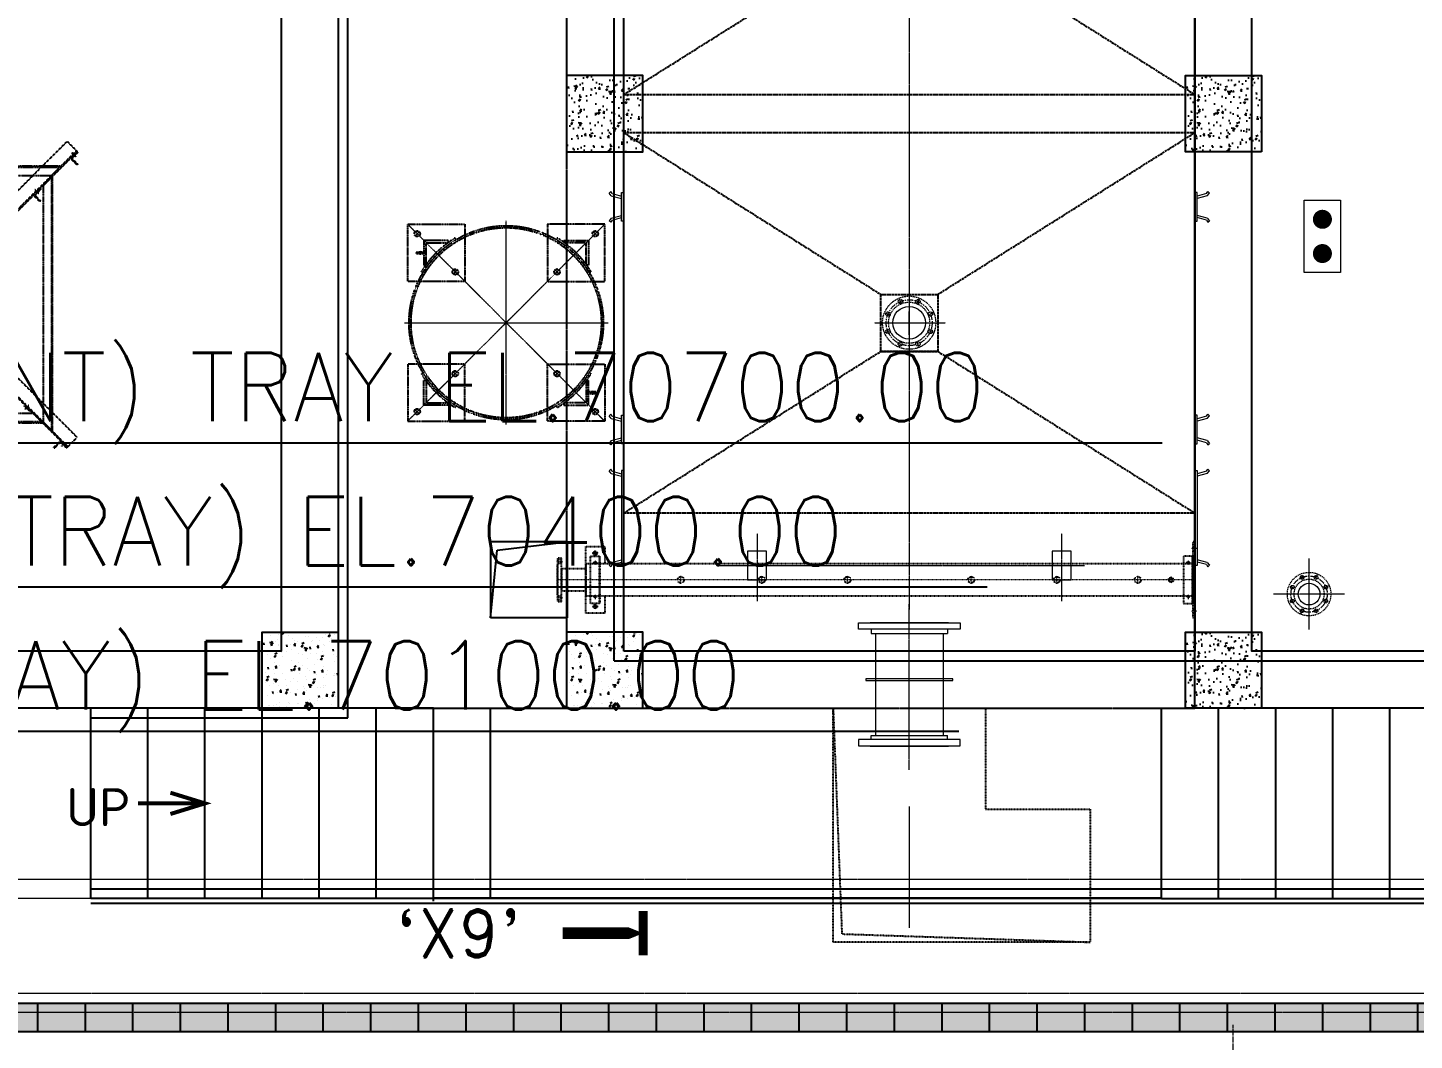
# Model space of a CAD drawing. Header units: inches. Extents: x 8618018 to 8935006, y 2431589 to 2567223.
# Drawn here: x 8673305 to 8680589, y 2502595 to 2507917 of the extents above; entities that cross this region are included whole.
import ezdxf
from ezdxf import colors
from ezdxf.entities.mleader import LeaderData, LeaderLine
from ezdxf.enums import TextEntityAlignment as Align
from ezdxf.math import Vec2, Vec3

# ---------------------------------------------------------------- set-up
doc = ezdxf.new("R2010")
doc.units = ezdxf.units.IN
doc.header["$MEASUREMENT"] = 0
for name, pattern in [('ACAD_ISO02W100', [15, 12, -3]), ('CENTER', [2, 1.25, -0.25, 0.25, -0.25]), ('HIDDEN', [0.375, 0.25, -0.125]), ('PHANTOM', [2.5, 1.25, -0.25, 0.25, -0.25, 0.25, -0.25])]:
    doc.linetypes.add(name, pattern=pattern)
for name, color, linetype in [('a Text far', 252, 'Continuous'), ('CCT', 4, 'Continuous'), ('Civil', 252, 'Continuous'), ('CIVIL_H', 252, 'HIDDEN'), ('Eqpt', 252, 'PHANTOM'), ('Handrail', 252, 'FENCELINE1'), ('LAY-ROAD CARREGE WAY', 252, 'Continuous'), ('LCS', 4, 'Continuous'), ('MOTOR LOCATION', 3, 'Continuous'), ('T', 3, 'Continuous'), ('TEXT', 252, 'Continuous'), ('WALL opening', 252, 'ACAD_ISO02W100')]:
    doc.layers.add(name, color=color, linetype=linetype)
for name, color, linetype, lineweight in [('CENTER', 252, 'CENTER', 9), ('CL', 252, 'CENTER', 5), ('DIM', 252, 'Continuous', 13), ('ICT', 6, 'Continuous', 13), ('INSERTpPLATE', 252, 'Continuous', 13), ('IP', 252, 'Continuous', 0), ('PCT', 2, 'Continuous', 15), ('PUDDLE', 252, 'Continuous', 5), ('PUDDLE HID', 252, 'HIDDEN', 13), ('Rev', 252, 'Continuous', 0), ('TRENCH', 252, 'Continuous', 13)]:
    doc.layers.add(name, color=color, linetype=linetype, lineweight=lineweight)
doc.styles.add('ISOCPEUR', font='isocpeur.ttf')
doc.styles.add('r-30', font='romans.shx')
doc.styles.add('Roman', font='romans')
doc.styles.get("Standard").update_dxf_attribs({"font": 'arial.ttf'})
doc.styles.add('TIT', font='romand.shx')
doc.linetypes.add('FENCELINE1', pattern='A,6.35,-2.54,[133,ltypeshp.shx,S=2.54,R=0,X=-2.54,Y=0],-2.54,25.4', length=36.83)
pattern_1 = [(270, (-11148892.34, -42299605.25), (250, -1e-13), [])]

# ---------------------------------------------------------------- blocks, each defined once
blk = doc.blocks.new('A$C6324111a')
at = {"ltscale": 0.1}
for p, q in [((751.3, 814.3), (23, 86)), ((804.3, 761.3), (751.3, 814.3)), ((800.1, 765.5), (71.8, 37.2)), ((76, 33), (804.3, 761.3)), ((769, 725.9), (804.3, 761.3)), ((796.6, 733.7), (776.8, 753.5)), ((805.7, 755.6), (779.6, 729.5)), ((804.3, 761.3), (805.7, 759.9)), ((719.5, 685), (-622, 685)), ((-616, 679), (713.5, 679)), ((669.5, 635), (719.5, 685)), ((804.3, 690.6), (769, 725.9)), ((779.6, 722.4), (805.7, 696.2)), ((805.7, 692), (804.3, 690.6)), ((-572, 635), (669.5, 635)), ((675, 632), (625, 582)), ((669, 626), (669, -703.5)), ((675, -709.5), (675, 632)), ((574.5, 531.5), (609.9, 566.8)), ((609.9, 496.1), (574.5, 531.5)), ((602.1, 539.3), (582.3, 559.1)), ((611.3, 561.2), (585.1, 535)), ((585.1, 528), (611.3, 501.8)), ((609.9, 566.8), (611.3, 565.4)), ((625, 582), (625, -659.5)), ((611.3, 497.6), (609.9, 496.1)), ((23, -66), (751.3, -794.3)), ((755.5, -790.1), (27.2, -61.8)), ((804.3, -741.3), (76, -13)), ((521.5, -564.5), (556.8, -599.9)), ((551.2, -601.3), (525, -575.1)), ((529.3, -592.1), (549.1, -572.3)), ((572, -615), (-669.5, -615)), ((556.8, -599.9), (555.4, -601.3)), ((622, -665), (572, -615)), ((-719.5, -665), (622, -665)), ((616, -659), (-713.5, -659)), ((625, -659.5), (675, -709.5)), ((680.6, -794.3), (715.9, -759)), ((682, -795.7), (680.6, -794.3)), ((712.4, -769.6), (686.2, -795.7)), ((715.9, -759), (751.3, -794.3)), ((745.6, -795.7), (719.5, -769.6)), ((723.7, -786.6), (743.5, -766.8)), ((751.3, -794.3), (749.9, -795.7)), ((751.3, -794.3), (804.3, -741.3))]:
    blk.add_line(p, q, dxfattribs=at)
for centre, radius, start, end in [((783.1, 725.9), 5, 135, 225), ((803.6, 757.8), 3, 315, 45), ((803.6, 694.1), 3, 315, 45), ((588.7, 531.5), 5, 135, 225), ((609.2, 563.3), 3, 315, 45), ((609.2, 499.7), 3, 315, 45), ((553.3, -599.2), 3, 225, 315), ((684.1, -793.6), 3, 225, 315), ((715.9, -773.1), 5, 45, 135), ((747.8, -793.6), 3, 225, 315)]:
    blk.add_arc(centre, radius, start, end, dxfattribs=at)
blk = doc.blocks.new('A$C6D785317')
for p, q in [((-245.3, -60.4), (-255.9, -68.6)), ((-255.9, -68.6), (-247.6, -77.3)), ((-233.3, -65.5), (-247.6, -77.3)), ((-245.3, -60.4), (-231.4, -12)), ((-233.3, -65.5), (-219.3, -12)), ((233.3, -65.5), (219.3, -12)), ((245.3, -60.4), (231.4, -12)), ((233.3, -65.5), (247.6, -77.3)), ((245.3, -60.4), (255.9, -68.6)), ((255.9, -68.6), (247.6, -77.3))]:
    blk.add_line(p, q)
blk.add_lwpolyline([(250, -12), (250, 0), (-250, 0), (-250, -12)], close=True)
blk = doc.blocks.new('A$C6FF51A65')
at = {"ltscale": 0.1}
for p, q in [((-70.3, -60.4), (-80.9, -68.6)), ((-80.9, -68.6), (-72.6, -77.3)), ((-58.3, -65.5), (-72.6, -77.3)), ((-70.3, -60.4), (-56.4, -12)), ((-58.3, -65.5), (-44.3, -12)), ((58.3, -65.5), (44.3, -12)), ((70.3, -60.4), (56.4, -12)), ((58.3, -65.5), (72.6, -77.3)), ((70.3, -60.4), (80.9, -68.6)), ((80.9, -68.6), (72.6, -77.3))]:
    blk.add_line(p, q, dxfattribs=at)
blk.add_lwpolyline([(-75, -12), (-75, 0), (75, 0), (75, -12)], close=True, dxfattribs=at)
blk = doc.blocks.new('4SOrf_PLAN')
at = {"color": 252, "linetype": 'CENTER', "ltscale": 0.5}
for p, q in [((-1.63, 3.93), (-1.24, 3)), ((1.63, 3.93), (1.24, 3)), ((-3.93, 1.63), (-3, 1.24)), ((3.93, 1.63), (3, 1.24)), ((-3.93, -1.63), (-3, -1.24)), ((3.93, -1.63), (3, -1.24)), ((-1.63, -3.93), (-1.24, -3)), ((1.63, -3.93), (1.24, -3))]:
    blk.add_line(p, q, dxfattribs=at)
at = {"color": 252}
for centre, radius in [((0, 0), 4.5), ((0, 0), 3.09), ((-1.44, 3.46), 0.375), ((1.44, 3.46), 0.375), ((-3.46, 1.44), 0.375), ((3.46, 1.44), 0.375), ((-3.46, -1.44), 0.375), ((3.46, -1.44), 0.375), ((-1.44, -3.46), 0.375), ((1.44, -3.46), 0.375)]:
    blk.add_circle(centre, radius, dxfattribs=at)
at = {"color": 252, "linetype": 'CENTER'}
blk.add_circle((0, 0), 3.75, dxfattribs=at)
blk = doc.blocks.new('14SOrf')
for p, q in [((-10.5, 1.38), (-10.5, 0.0625)), ((10.5, 1.38), (-10.5, 1.38)), ((-10.5, 0.0625), (10.5, 0.0625)), ((-8.125, 0.0625), (-8.125, 0)), ((-8.125, 0), (8.125, 0)), ((-7.875, 1.38), (-7.875, 2.25)), ((-7.875, 2.25), (7.875, 2.25)), ((7.875, 1.38), (7.875, 2.25)), ((8.125, 0.0625), (8.125, 0)), ((10.5, 0.0625), (10.5, 1.38))]:
    blk.add_line(p, q)
blk = doc.blocks.new('6SOrf_plan')
at = {"color": 252, "linetype": 'CENTER', "ltscale": 0.5}
for p, q in [((-2.04, 4.93), (-1.59, 3.85)), ((2.04, 4.93), (1.59, 3.85)), ((-4.93, 2.04), (-3.85, 1.59)), ((4.93, 2.04), (3.85, 1.59)), ((-4.93, -2.04), (-3.85, -1.59)), ((4.93, -2.04), (3.85, -1.59)), ((-2.04, -4.93), (-1.59, -3.85)), ((2.04, -4.93), (1.59, -3.85))]:
    blk.add_line(p, q, dxfattribs=at)
at = {"color": 252}
for centre, radius in [((0, 0), 5.5), ((0, 0), 4.25), ((-1.82, 4.39), 0.438), ((1.82, 4.39), 0.438), ((-4.39, 1.82), 0.438), ((4.39, 1.82), 0.438), ((-4.39, -1.82), 0.438), ((4.39, -1.82), 0.438), ((-1.82, -4.39), 0.438), ((1.82, -4.39), 0.438)]:
    blk.add_circle(centre, radius, dxfattribs=at)
at = {"color": 252, "linetype": 'CENTER'}
blk.add_circle((0, 0), 4.75, dxfattribs=at)
blk = doc.blocks.new('A$C79B22835')
at = {"ltscale": 0.05}
for p, q in [((10, 175), (0, 175)), ((10, 155), (0, 155)), ((15, -125), (15, 125)), ((3130, -125), (3130, 125)), ((3326.2, 104.75), (3348.5, 104.75)), ((3326.2, 85.75), (3348.5, 85.75)), ((3326.2, -85.75), (3348.5, -85.75)), ((3326.2, -104.75), (3348.5, -104.75)), ((10, -155), (0, -155)), ((10, -175), (0, -175))]:
    blk.add_line(p, q, dxfattribs=at)
for points in [[(10, 200), (0, 200), (0, -200), (10, -200)], [(3200, -84.15), (3200, 84.15), (0, 84.15), (0, -84.15)], [(60, 125), (10, 125), (10, -125), (60, -125)], [(3125, 125), (3175, 125), (3175, -125), (3125, -125)], [(3348.5, 114.3), (3326.2, 114.3), (3326.2, -114.3), (3348.5, -114.3)], [(3326.2, 57.15), (3200, 57.15), (3200, -57.15), (3326.2, -57.15)]]:
    blk.add_lwpolyline(points, close=True, dxfattribs=at)
for points in [[(3100, 84.15), (3100, 175), (3200, 175), (3200, -175), (3100, -175), (3100, -84.15)], [(3348.5, -78.6), (3350, -78.6), (3350, 78.6), (3348.5, 78.6)]]:
    blk.add_lwpolyline(points, dxfattribs=at)
for centre, radius in [((3150, 140), 10), ((35, 90.15), 6), ((3150, 90.15), 6), ((125, 0), 12.5), ((125, 0), 10.5), ((300, 0), 16.7), ((725, 0), 16.7), ((1175, 0), 16.7), ((1825, 0), 16.7), ((2275, 0), 16.7), ((2700, 0), 16.7), ((35, -90.15), 6), ((3150, -140), 10), ((3150, -90.15), 6)]:
    blk.add_circle(centre, radius, dxfattribs=at)
at = {"layer": 'CL', "ltscale": 0.05}
for p, q in [((-10, 165), (20, 165)), ((3150, 125), (3150, 155)), ((24, 90.15), (46, 90.15)), ((35, 79.15), (35, 101.15)), ((3165, 140), (3135, 140)), ((3161, 90.15), (3139, 90.15)), ((3150, 79.15), (3150, 101.15)), ((3321.2, 95.25), (3353.5, 95.25)), ((0, 0), (3350, 0)), ((125, -17.5), (125, 17.5)), ((300, 21.7), (300, -21.7)), ((725, 21.7), (725, -21.7)), ((1175, 21.7), (1175, -21.7)), ((1825, 21.7), (1825, -21.7)), ((2275, 21.7), (2275, -21.7)), ((2700, 21.7), (2700, -21.7)), ((24, -90.15), (46, -90.15)), ((35, -79.15), (35, -101.15)), ((3165, -140), (3135, -140)), ((3161, -90.15), (3139, -90.15)), ((3150, -79.15), (3150, -101.15)), ((3150, -125), (3150, -155)), ((3321.2, -95.25), (3353.5, -95.25)), ((-10, -165), (20, -165))]:
    blk.add_line(p, q, dxfattribs=at)
blk = doc.blocks.new('AR1')
at = {"color": 252, "const_width": 26.3}
for points in [[(226.7, 69.9), (0, 0), (226.7, -69.9)], [(0, 0), (439.9, 0)]]:
    blk.add_lwpolyline(points, dxfattribs=at)
blk = doc.blocks.new('A$C0c983feb')
at = {"ltscale": 0.1}
for p, q in [((-460, 363.5), (-460, 371.5)), ((-445, 363.5), (-445, 371.5)), ((-280.2, 280.2), (-254.7, 254.7)), ((445, -363.5), (445, -371.5)), ((460, -363.5), (460, -371.5))]:
    blk.add_line(p, q, dxfattribs=at)
for points in [[(-217.5, 517.5), (-217.5, 217.5), (-517.5, 217.5), (-517.5, 517.5)], [(217.5, 517.5), (217.5, 217.5), (517.5, 217.5), (517.5, 517.5)], [(-472.5, 371.5), (-472.5, 363.5), (-432.5, 363.5), (-432.5, 371.5)], [(-217.5, -517.5), (-217.5, -217.5), (-517.5, -217.5), (-517.5, -517.5)], [(217.5, -517.5), (217.5, -217.5), (517.5, -217.5), (517.5, -517.5)], [(472.5, -371.5), (472.5, -363.5), (432.5, -363.5), (432.5, -371.5)]]:
    blk.add_lwpolyline(points, close=True, dxfattribs=at)
for points in [[(-436.7, 263.4), (-445.3, 268.5, -0.121981), (-268.5, 445.3), (-263.4, 436.7)], [(436.7, 263.4), (445.3, 268.5, 0.121981), (268.5, 445.3), (263.4, 436.7)], [(-436.7, -263.4), (-445.3, -268.5, 0.121981), (-268.5, -445.3), (-263.4, -436.7)], [(436.7, -263.4), (445.3, -268.5, -0.121981), (268.5, -445.3), (263.4, -436.7)]]:
    blk.add_lwpolyline(points, format="xyb", dxfattribs=at)
for points in [[(-302.5, 432.5), (-432.5, 432.5), (-432.5, 302.5), (-425.5, 302.5, 0.414214), (-420.5, 307.5), (-420.5, 415.5, -0.414214), (-415.5, 420.5), (-307.5, 420.5, 0.414214), (-302.5, 425.5)], [(302.5, 432.5), (432.5, 432.5), (432.5, 302.5), (425.5, 302.5, -0.414214), (420.5, 307.5), (420.5, 415.5, 0.414214), (415.5, 420.5), (307.5, 420.5, -0.414214), (302.5, 425.5)], [(-302.5, -432.5), (-432.5, -432.5), (-432.5, -302.5), (-425.5, -302.5, -0.414214), (-420.5, -307.5), (-420.5, -415.5, 0.414214), (-415.5, -420.5), (-307.5, -420.5, -0.414214), (-302.5, -425.5)], [(302.5, -432.5), (432.5, -432.5), (432.5, -302.5), (425.5, -302.5, 0.414214), (420.5, -307.5), (420.5, -415.5, -0.414214), (415.5, -420.5), (307.5, -420.5, 0.414214), (302.5, -425.5)]]:
    blk.add_lwpolyline(points, format="xyb", close=True, dxfattribs=at)
for centre, radius in [((0, 0), 510), ((0, 0), 500), ((-467.5, 467.5), 15), ((467.5, 467.5), 15), ((-267.5, 267.5), 15), ((267.5, 267.5), 15), ((-267.5, -267.5), 15), ((267.5, -267.5), 15), ((-467.5, -467.5), 15), ((467.5, -467.5), 15)]:
    blk.add_circle(centre, radius, dxfattribs=at)
at = {"layer": 'CL', "ltscale": 0.2}
for p, q in [((0, -535), (0, 535)), ((-454.7, 480.2), (-480.2, 454.7)), ((-480.2, 480.2), (-454.7, 454.7)), ((454.7, 480.2), (480.2, 454.7)), ((480.2, 480.2), (454.7, 454.7)), ((-452.5, 378.5), (-452.5, 356.5)), ((-254.7, 280.2), (-280.2, 254.7)), ((280.2, 280.2), (254.7, 254.7)), ((254.7, 280.2), (280.2, 254.7)), ((-535, 0), (535, 0)), ((-280.2, -280.2), (-254.7, -254.7)), ((-254.7, -280.2), (-280.2, -254.7)), ((280.2, -280.2), (254.7, -254.7)), ((254.7, -280.2), (280.2, -254.7)), ((452.5, -378.5), (452.5, -356.5)), ((-454.7, -480.2), (-480.2, -454.7)), ((-480.2, -480.2), (-454.7, -454.7)), ((454.7, -480.2), (480.2, -454.7)), ((480.2, -480.2), (454.7, -454.7))]:
    blk.add_line(p, q, dxfattribs=at)
blk = doc.blocks.new('A$C8b23ff18')
at = {"layer": 'CENTER'}
for p, q in [((-479.8, 455.1), (-455.1, 479.8)), ((455.1, 479.8), (479.8, 455.1)), ((-255.1, 279.8), (-279.8, 255.1)), ((279.8, 255.1), (255.1, 279.8)), ((-279.8, -255.1), (-255.1, -279.8)), ((255.1, -279.8), (279.8, -255.1)), ((-455.1, -479.8), (-479.8, -455.1)), ((479.8, -455.1), (455.1, -479.8))]:
    blk.add_line(p, q, dxfattribs=at)
at = {"layer": 'CL', "ltscale": 0.2}
for p, q in [((512.7, -512.7), (-512.7, 512.7)), ((-512.7, -512.7), (512.7, 512.7))]:
    blk.add_line(p, q, dxfattribs=at)
at = {"layer": 'Eqpt'}
blk.add_blockref('A$C0c983feb', (0, 0), dxfattribs=at)
blk = doc.blocks.new('A$Cbf737e41')
at = {"layer": 'Civil'}
h = blk.add_hatch(dxfattribs=at)
h.set_pattern_fill('AR-CONC', color=256, scale=0.666667, style=0)
h.set_pattern_definition([(50, (-12097135.28, -3336385.17), (121.456446, -10.626057), [12.7, -139.7]), (355, (-12097135.28, -3336385.17), (-23.4956143, 127.3712302), [10.16, -111.7603894]), (100.4514447, (-12097125.16, -3336386.05), (97.9608314, 116.7451679), [10.7933392, -118.7268297]), (46.1842, (-12097135.28, -3336351.3), (180.7193606, -28.0282186), [19.05, -209.55]), (96.6355576, (-12097120.22, -3336353.64), (158.2694227, 164.9507497), [16.1900154, -178.0904054]), (351.1841512, (-12097135.28, -3336351.3), (158.2694227, 164.9507497), [15.239978, -167.6398213]), (21, (-12097118.35, -3336359.77), (101.07626085, -68.1767988), [12.7, -139.7]), (326, (-12097118.35, -3336359.77), (41.2013522, 122.7919774), [10.16, -111.76]), (71.451445, (-12097109.93, -3336365.45), (142.2776129, 54.6151793), [10.7933392, -118.7266251]), (37.5, (-12097135.282, -3336385.167), (2.05906883, 56.37002592), [0, -110.40533333, 0, -113.45333333, 0, -112.18333333]), (7.5, (-12097135.28, -3336385.17), (44.54644167, 66.78704988), [0, -64.68533333, 0, -107.86533333, 0, -42.75666667]), (327.5, (-12097173.044, -3336385.167), (90.39373011, -3.81916266), [0, -42.33333333, 0, -132.08, 0, -175.26]), (317.5, (-12097189.98, -3336385.17), (98.7527876, 16.950994), [0, -55.03333333, 0, -87.71466667, 0, -124.46])])
h.paths.add_polyline_path([(-7250, 3325), (-7650, 3325), (-7650, 2925), (-7250, 2925)])
h = blk.add_hatch(dxfattribs=at)
h.set_pattern_fill('AR-CONC', color=256, scale=0.666667, style=0)
h.set_pattern_definition([(50, (-12093885.28, -3336385.17), (121.456446, -10.626057), [12.7, -139.7]), (355, (-12093885.28, -3336385.17), (-23.4956143, 127.3712302), [10.16, -111.7603894]), (100.4514447, (-12093875.16, -3336386.05), (97.9608314, 116.7451679), [10.7933392, -118.7268297]), (46.1842, (-12093885.28, -3336351.3), (180.7193606, -28.0282186), [19.05, -209.55]), (96.6355576, (-12093870.22, -3336353.64), (158.2694227, 164.9507497), [16.1900154, -178.0904054]), (351.1841512, (-12093885.28, -3336351.3), (158.2694227, 164.9507497), [15.239978, -167.6398213]), (21, (-12093868.35, -3336359.77), (101.07626085, -68.1767988), [12.7, -139.7]), (326, (-12093868.35, -3336359.77), (41.2013522, 122.7919774), [10.16, -111.76]), (71.451445, (-12093859.93, -3336365.45), (142.2776129, 54.6151793), [10.7933392, -118.7266251]), (37.5, (-12093885.282, -3336385.167), (2.05906883, 56.37002592), [0, -110.40533333, 0, -113.45333333, 0, -112.18333333]), (7.5, (-12093885.28, -3336385.17), (44.54644167, 66.78704988), [0, -64.68533333, 0, -107.86533333, 0, -42.75666667]), (327.5, (-12093923.044, -3336385.167), (90.39373011, -3.81916266), [0, -42.33333333, 0, -132.08, 0, -175.26]), (317.5, (-12093939.98, -3336385.17), (98.7527876, 16.950994), [0, -55.03333333, 0, -87.71466667, 0, -124.46])])
h.paths.add_polyline_path([(-4000, 3325), (-4400, 3325), (-4400, 2925), (-4000, 2925)])
h = blk.add_hatch(dxfattribs=at)
h.set_pattern_fill('AR-CONC', color=256, scale=0.666667, style=0)
h.set_pattern_definition([(50, (-12098735.23, -3339310.17), (121.456446, -10.626057), [12.7, -139.7]), (355, (-12098735.23, -3339310.17), (-23.4956143, 127.3712302), [10.16, -111.7603894]), (100.4514447, (-12098725.11, -3339311.05), (97.9608314, 116.7451679), [10.7933392, -118.7268297]), (46.1842, (-12098735.23, -3339276.3), (180.7193606, -28.0282186), [19.05, -209.55]), (96.6355576, (-12098720.17, -3339278.64), (158.2694227, 164.9507497), [16.1900154, -178.0904054]), (351.1841512, (-12098735.23, -3339276.3), (158.2694227, 164.9507497), [15.239978, -167.6398213]), (21, (-12098718.3, -3339284.77), (101.07626085, -68.1767988), [12.7, -139.7]), (326, (-12098718.3, -3339284.77), (41.2013522, 122.7919774), [10.16, -111.76]), (71.451445, (-12098709.88, -3339290.45), (142.2776129, 54.6151793), [10.7933392, -118.7266251]), (37.5, (-12098735.233, -3339310.167), (2.05906883, 56.37002592), [0, -110.40533333, 0, -113.45333333, 0, -112.18333333]), (7.5, (-12098735.23, -3339310.17), (44.54644167, 66.78704988), [0, -64.68533333, 0, -107.86533333, 0, -42.75666667]), (327.5, (-12098772.994, -3339310.167), (90.39373011, -3.81916266), [0, -42.33333333, 0, -132.08, 0, -175.26]), (317.5, (-12098789.93, -3339310.17), (98.7527876, 16.950994), [0, -55.03333333, 0, -87.71466667, 0, -124.46])])
h.paths.add_polyline_path([(-8850, 400), (-9250, 400), (-9250, 0), (-8850, 0)])
h = blk.add_hatch(dxfattribs=at)
h.set_pattern_fill('AR-CONC', color=256, scale=0.666667, style=0)
h.set_pattern_definition([(50, (-12097135.27, -3339310.17), (121.456446, -10.626057), [12.7, -139.7]), (355, (-12097135.27, -3339310.17), (-23.4956143, 127.3712302), [10.16, -111.7603894]), (100.4514447, (-12097125.14, -3339311.05), (97.9608314, 116.7451679), [10.7933392, -118.7268297]), (46.1842, (-12097135.27, -3339276.3), (180.7193606, -28.0282186), [19.05, -209.55]), (96.6355576, (-12097120.2, -3339278.64), (158.2694227, 164.9507497), [16.1900154, -178.0904054]), (351.1841512, (-12097135.27, -3339276.3), (158.2694227, 164.9507497), [15.239978, -167.6398213]), (21, (-12097118.33, -3339284.77), (101.07626085, -68.1767988), [12.7, -139.7]), (326, (-12097118.33, -3339284.77), (41.2013522, 122.7919774), [10.16, -111.76]), (71.451445, (-12097109.91, -3339290.45), (142.2776129, 54.6151793), [10.7933392, -118.7266251]), (37.5, (-12097135.266, -3339310.167), (2.05906883, 56.37002592), [0, -110.40533333, 0, -113.45333333, 0, -112.18333333]), (7.5, (-12097135.266, -3339310.17), (44.54644167, 66.78704988), [0, -64.68533333, 0, -107.86533333, 0, -42.75666667]), (327.5, (-12097173.027, -3339310.167), (90.39373011, -3.81916266), [0, -42.33333333, 0, -132.08, 0, -175.26]), (317.5, (-12097189.96, -3339310.17), (98.7527876, 16.950994), [0, -55.03333333, 0, -87.71466667, 0, -124.46])])
h.paths.add_polyline_path([(-7250, 400), (-7650, 400), (-7650, 0), (-7250, 0)])
h = blk.add_hatch(dxfattribs=at)
h.set_pattern_fill('AR-CONC', color=256, scale=0.666667, style=0)
h.set_pattern_definition([(50, (-12093885.28, -3339310.17), (121.456446, -10.626057), [12.7, -139.7]), (355, (-12093885.28, -3339310.17), (-23.4956143, 127.3712302), [10.16, -111.7603894]), (100.4514447, (-12093875.16, -3339311.05), (97.9608314, 116.7451679), [10.7933392, -118.7268297]), (46.1842, (-12093885.28, -3339276.3), (180.7193606, -28.0282186), [19.05, -209.55]), (96.6355576, (-12093870.22, -3339278.64), (158.2694227, 164.9507497), [16.1900154, -178.0904054]), (351.1841512, (-12093885.28, -3339276.3), (158.2694227, 164.9507497), [15.239978, -167.6398213]), (21, (-12093868.35, -3339284.77), (101.07626085, -68.1767988), [12.7, -139.7]), (326, (-12093868.35, -3339284.77), (41.2013522, 122.7919774), [10.16, -111.76]), (71.451445, (-12093859.93, -3339290.45), (142.2776129, 54.6151793), [10.7933392, -118.7266251]), (37.5, (-12093885.282, -3339310.167), (2.05906883, 56.37002592), [0, -110.40533333, 0, -113.45333333, 0, -112.18333333]), (7.5, (-12093885.28, -3339310.17), (44.54644167, 66.78704988), [0, -64.68533333, 0, -107.86533333, 0, -42.75666667]), (327.5, (-12093923.044, -3339310.167), (90.39373011, -3.81916266), [0, -42.33333333, 0, -132.08, 0, -175.26]), (317.5, (-12093939.98, -3339310.17), (98.7527876, 16.950994), [0, -55.03333333, 0, -87.71466667, 0, -124.46])])
h.paths.add_polyline_path([(-4000, 400), (-4400, 400), (-4400, 0), (-4000, 0)])
for points in [[(-7650, 2925), (-7250, 2925), (-7250, 3325), (-7650, 3325)], [(-4000, 2925), (-4400, 2925), (-4400, 3325), (-4000, 3325)], [(-8850, 0), (-9250, 0), (-9250, 400), (-8850, 400)], [(-7650, 0), (-7250, 0), (-7250, 400), (-7650, 400)], [(-4000, 0), (-4400, 0), (-4400, 400), (-4000, 400)]]:
    blk.add_lwpolyline(points, close=True, dxfattribs=at)
blk = doc.blocks.new('A$C69198738')
at = {"layer": 'CENTER', "color": 252}
blk.add_line((10850, 4262.9), (10850, 4387.2), dxfattribs=at)
at = {"layer": 'Civil'}
for p, q in [((7850, 9950), (7850, 2300)), ((9052, 3175), (8650, 3175)), ((8650, 3175), (8650, 2775)), ((8685.7, 3131.5), (9052, 3175)), ((9052, 3175), (9052, 2775)), ((8650, 2775), (8685.7, 3131.5)), ((9052, 2775), (8650, 2775)), ((8350, 2300), (6250, 2300)), ((6550, 1300), (6550, 2300)), ((6850, 1300), (6850, 2300)), ((7150, 1300), (7150, 2300)), ((7450, 1300), (7450, 2300)), ((7750, 1300), (7750, 2300)), ((8050, 1300), (8050, 2300)), ((8150, 2300), (8650, 2300)), ((8350, 1285.1), (8350, 2300)), ((8650, 1300), (8650, 2300)), ((12175, 1300), (12175, 2300)), ((12475, 1300), (12475, 2300)), ((12775, 1300), (12775, 2300)), ((13075, 1300), (13075, 2300)), ((13375, 1300), (13375, 2300)), ((6550, 1302), (8350, 1302)), ((12175, 1300), (14900, 1300))]:
    blk.add_line(p, q, dxfattribs=at)
for points in [[(3500, 2600), (3500, 6650), (4375, 6650), (4375, 8950), (6975, 8950), (6975, 6650), (7850, 6650), (7850, 2300), (3500, 2300), (3500, 2600)], [(12175, 1302), (8350, 1302)]]:
    blk.add_lwpolyline(points, dxfattribs=at)
for points in [[(13225, 6650), (13225, 8950), (15825, 8950), (15825, 6650), (16700, 6650), (16700, 2300), (12350, 2300), (12350, 6650)], [(9350, 2600), (9350, 7050), (12350, 7050), (12350, 2600)], [(7550, 6350), (7550, 2600), (3800, 2600), (3800, 6350)], [(16400, 6350), (16400, 2600), (12650, 2600), (12650, 6350)]]:
    blk.add_lwpolyline(points, close=True, dxfattribs=at)
at = {"layer": 'CIVIL_H'}
blk.add_line((8350, 2300), (9050, 2300), dxfattribs=at)
at = {"layer": 'CIVIL_H', "ltscale": 0.5}
for p, q in [((10450, 1770.3), (10450, 2300)), ((10450, 2300), (11250, 2300)), ((11250, 2300), (11250, 1770.3))]:
    blk.add_line(p, q, dxfattribs=at)
at = {"layer": 'CIVIL_H'}
blk.add_lwpolyline([(12650, 8950), (9050, 8950), (9050, 2300), (12350, 2300)], dxfattribs=at)
at = {"layer": 'CIVIL_H', "ltscale": 0.5}
for points in [[(10450, 2300), (10495.8, 1113.7), (11800, 1070.3)], [(11250, 1770.3), (11800, 1770.3), (11800, 1070.3), (10450, 1070.3), (10450, 1770.3)]]:
    blk.add_lwpolyline(points, dxfattribs=at)
at = {"layer": 'CL', "ltscale": 0.2}
for p, q in [((10850, 9923), (10850, 2818.5)), ((10050, 3219), (10050, 2862.5)), ((11650, 3219), (11650, 2862.5)), ((12950, 2713.5), (12950, 3086.4)), ((9842.2, 3050), (11770.2, 3050)), ((10850, 1975.9), (10850, 2846.4)), ((10850, 1975.9), (10850, 2846.4)), ((13136.4, 2900), (12763.5, 2900)), ((10850, 1784.2), (10850, 1146.2)), ((10850, 1784.2), (10850, 1682.3))]:
    blk.add_line(p, q, dxfattribs=at)
at = {"layer": 'CL', "color": 252, "ltscale": 0.2}
for p, q in [((10667, 4325), (11040.2, 4325)), ((10787.9, 4325), (10912.2, 4325)), ((10787.9, 4325), (10912.2, 4325))]:
    blk.add_line(p, q, dxfattribs=at)
at = {"layer": 'Handrail', "linetype": 'FENCELINE1', "ltscale": 0.01}
for p, q in [((7900, 2250), (7900, 9950)), ((9300, 2550), (9300, 8878)), ((9300, 2550), (13660.2, 2550)), ((6550, 2250), (7900, 2250)), ((6550, 1350), (14850, 1350))]:
    blk.add_line(p, q, dxfattribs=at)
at = {"layer": 'INSERTpPLATE'}
for points in [[(10100, 2975), (10100, 3125), (10000, 3125), (10000, 2975)], [(11700, 2975), (11700, 3125), (11600, 3125), (11600, 2975)]]:
    blk.add_lwpolyline(points, close=True, dxfattribs=at)
at = {"layer": 'IP'}
for p, q in [((10672.2, 2692.9), (10672.2, 2157.2)), ((11027.8, 2692.9), (11027.8, 2157.2))]:
    blk.add_line(p, q, dxfattribs=at)
blk.add_lwpolyline([(11078.8, 2446), (11078.8, 2454), (10621.2, 2454), (10621.2, 2446)], close=True, dxfattribs=at)
at = {"layer": 'PUDDLE', "color": 252}
blk.add_circle((10849.1, 4326.3), 85.6, dxfattribs=at)
at = {"layer": 'PUDDLE'}
blk.add_circle((12950, 2900), 57.1, dxfattribs=at)
at = {"layer": 'WALL opening'}
for points in [[(9350, 5525), (10700, 6375), (11000, 6375), (12350, 5525)], [(9350, 5325), (10700, 4475), (11000, 4475), (12350, 5325)], [(9350, 3325), (10700, 4175), (11000, 4175), (12350, 3325)]]:
    blk.add_lwpolyline(points, close=True, dxfattribs=at)
at = {"layer": 'WALL opening', "color": 252}
blk.add_lwpolyline([(10700, 4175), (10700, 4475), (11000, 4475), (11000, 4175)], close=True, dxfattribs=at)
at = {"layer": 'DIM', "color": 7, "xscale": -0.8, "yscale": 0.8, "zscale": 0.8}
blk.add_blockref('AR1', (7150, 1800), dxfattribs=at)
at = {"layer": 'Eqpt'}
blk.add_blockref('A$C6324111a', (5675, 4465), dxfattribs=at)
blk.add_blockref('A$C6324111a', (5675, 4465), dxfattribs=at)
at = {"layer": 'Eqpt', "rotation": 180}
blk.add_blockref('A$C79B22835', (12350, 2975), dxfattribs=at)
at = {"layer": 'INSERTpPLATE', "extrusion": (0, 0, -1), "xscale": -1, "zscale": -1, "rotation": 90}
for p in [(-9350, 4935), (-9350, 3765)]:
    blk.add_blockref('A$C6FF51A65', p, dxfattribs=at)
at = {"layer": 'INSERTpPLATE', "extrusion": (0, 0, -1), "zscale": -1, "rotation": 270}
for p in [(-12350, 4935), (-12350, 3765)]:
    blk.add_blockref('A$C6FF51A65', p, dxfattribs=at)
at = {"layer": 'INSERTpPLATE', "rotation": 270}
blk.add_blockref('A$C6D785317', (9350, 3300), dxfattribs=at)
at = {"layer": 'INSERTpPLATE', "xscale": -1, "rotation": 90}
blk.add_blockref('A$C6D785317', (12350, 3300), dxfattribs=at)
at = {"layer": 'IP', "xscale": -25.4, "yscale": 25.4, "zscale": 25.4, "rotation": 180}
blk.add_blockref('14SOrf', (10850, 2750), dxfattribs=at)
at = {"layer": 'IP', "xscale": 25.4, "yscale": 25.4, "zscale": 25.4}
blk.add_blockref('14SOrf', (10850, 2100), dxfattribs=at)
at = {"layer": 'PUDDLE HID', "color": 252, "xscale": 25.4, "yscale": 25.4, "zscale": 25.4}
blk.add_blockref('6SOrf_plan', (10849.1, 4326.3), dxfattribs=at)
at = {"layer": 'PUDDLE HID', "xscale": 25.4, "yscale": 25.4, "zscale": 25.4}
blk.add_blockref('4SOrf_PLAN', (12950, 2900), dxfattribs=at)
at = {"layer": 'Rev'}
blk.add_blockref('A$Cbf737e41', (16700, 2300), dxfattribs=at)
at = {"layer": 'Rev', "linetype": 'PHANTOM'}
blk.add_blockref('A$C8b23ff18', (8732.5, 4326.3), dxfattribs=at)
at = {"layer": 'TEXT', "style": 'ISOCPEUR'}
blk.add_text('UP', height=200, dxfattribs=at).set_placement((6421.3, 1779.7), align=Align.MIDDLE_LEFT)
blk = doc.blocks.new('GA CRM')
at = {"layer": 'Civil'}
blk.add_line((51180, 32000), (53905, 32000), dxfattribs=at)
blk.add_lwpolyline([(51180, 32000), (45555, 32000)], dxfattribs=at)
at = {"layer": 'CL', "ltscale": 10}
blk.add_line((51555, 31335.1), (51555, 30548.8), dxfattribs=at)
at = {"layer": 'LAY-ROAD CARREGE WAY', "color": 252}
blk.add_line((45555, 31975), (55730, 31975), dxfattribs=at)
at = {"layer": 'TRENCH', "linetype": 'HIDDEN'}
for p, q in [((56005, 32100), (38605, 32100)), ((56105, 32000), (38505, 32000)), ((56605, 31500), (38505, 31500)), ((56705, 31400), (38605, 31400))]:
    blk.add_line(p, q, dxfattribs=at)
blk.add_blockref('A$C69198738', (39005, 30700))
blk = doc.blocks.new('LCS')
at = {"layer": 'T', "color": 4, "lineweight": 0}
blk.add_lwpolyline([(-590, 295), (-210, 295), (-210, 105), (-590, 105)], close=True, dxfattribs=at)
at = {"layer": 'T', "color": 4, "const_width": 50}
for points in [[(-515, 200, 1), (-465, 200, 1)], [(-335, 200, 1), (-285, 200, 1)]]:
    blk.add_lwpolyline(points, format="xyb", close=True, dxfattribs=at)
at = {"layer": 'MOTOR LOCATION', "color": 4, "style": 'Roman'}
blk.add_attdef('XXX', (246.1, 103.3), '', height=240, dxfattribs=at)

msp = doc.modelspace()

# ---------------------------------------------------------------- block references
at = {"color": 252}
msp.add_blockref('GA CRM', (8628081, 2471340), dxfattribs=at)

# ---------------------------------------------------------------- next in the draw order: hatches: boundary and pattern name
at = {"layer": 'CCT'}
h = msp.add_hatch(dxfattribs=at)
h.set_pattern_fill('ANSI31', color=256, scale=2000, angle=585, style=0)
h.set_pattern_definition(pattern_1)
h.paths.add_polyline_path([(8666586.3, 2502790), (8666586.3, 2502640), (8684161, 2502639.5), (8684161, 2502789.5)])
at = {"layer": 'ICT', "transparency": 33554661}
h = msp.add_hatch(dxfattribs=at)
h.set_pattern_fill('HEX', color=256, scale=450, angle=100, style=0)
h.paths.add_polyline_path([(8684161, 2502790), (8666586.1, 2502790), (8666586.1, 2502640), (8684161, 2502640)])
at = {"layer": 'PCT'}
h = msp.add_hatch(dxfattribs=at)
h.set_pattern_fill('ANSI31', color=256, scale=2000, angle=585, style=0)
h.set_pattern_definition(pattern_1)
h.paths.add_polyline_path([(8666586.3, 2502790), (8666586.3, 2502640), (8684161, 2502639.5), (8684161, 2502789.5)])

# ---------------------------------------------------------------- next in the draw order: linework, layer by layer
at = {"layer": 'a Text far', "color": 3}
msp.add_lwpolyline([(8676538.2, 2503157.3, 0, 205.1, 0), (8676284.8, 2503157.3, 61.5, 61.5, 0), (8676115.8, 2503157.3, 61.5, 61.5, 0)], format="xyseb", dxfattribs=at)
at = {"layer": 'a Text far', "color": 3, "const_width": 46.7}
msp.add_lwpolyline([(8676538.2, 2503040.6), (8676538.2, 2503274)], dxfattribs=at)
at = {"layer": 'CCT', "elevation": 63100.6}
msp.add_lwpolyline([(8666586.3, 2502790), (8684161, 2502789.5), (8684161, 2502639.5), (8666586.3, 2502640)], close=True, dxfattribs=at)
at = {"layer": 'ICT', "transparency": 33554661, "elevation": -56324.5}
msp.add_lwpolyline([(8666586.3, 2502790.2), (8684161, 2502790), (8684161, 2502640), (8666586.1, 2502640)], close=True, dxfattribs=at)
at = {"layer": 'PCT', "elevation": 63100.6}
msp.add_lwpolyline([(8666586.3, 2502790), (8684161, 2502789.5), (8684161, 2502639.5), (8666586.3, 2502640)], close=True, dxfattribs=at)

# ---------------------------------------------------------------- next in the draw order: block references
at = {"layer": 'LCS', "rotation": 270}
msp.add_blockref('LCS', (8679906, 2506419.9, 70490), dxfattribs=at)

# ---------------------------------------------------------------- next in the draw order: texts
at = {"layer": 'CCT', "lineweight": 0, "style": 'r-30', "width": 0.95}
msp.add_text('150W (CONTROL TRAY) EL.70400.00', height=360, dxfattribs=at).set_placement((8669235.5, 2505091))
at = {"layer": 'ICT', "color": 6, "lineweight": 0, "style": 'r-30', "width": 0.95}
msp.add_text('150W (INSTRUMENT) TRAY EL.70700.00', height=360, dxfattribs=at).set_placement((8669262.2, 2505848.9))
at = {"layer": 'PCT', "lineweight": 0, "style": 'r-30', "width": 0.95}
msp.add_text('150W (POWER TRAY) EL.70100.00', height=360, dxfattribs=at).set_placement((8669198.9, 2504333.1))
at = {"layer": 'TEXT', "color": 3, "style": 'TIT'}
msp.add_text("`X9'", height=250, dxfattribs=at).set_placement((8675236.2, 2503032))

# ---------------------------------------------------------------- next in the draw order: leaders
at = {"layer": 'CCT', "lineweight": 0}
ml = msp.add_multileader_mtext('Standard', dxfattribs=at)
ml.set_content('', color=256)
ml.set_leader_properties()
ml.build(insert=Vec2(0, 0))
ml.multileader.update_dxf_attribs({"text_right_attachment_type": 6, "dogleg_length": 1700, "arrow_head_size": 480})
ctx = ml.context
ctx.base_point, ctx.char_height, ctx.arrow_head_size, ctx.landing_gap_size, ctx.plane_origin = Vec3(8678344.7, 2504978), 0.432, 480, 0.216, Vec3(8667713.5, 2502910.5)
ctx.right_attachment, ctx.text_align_type = 6, 2
notes = []
notes.append((ctx, [(0, (1, 1, 0), (8669313.2, 2504978), (1, 0), 9031.5, [(0, [(8667536, 2506752.1)], 0, [])])]))
ctx.mtext.insert, ctx.mtext.text_direction, ctx.mtext.rotation, ctx.mtext.alignment, ctx.mtext.flow_direction = Vec3(8678344.9, 2504977.8), Vec3(-1, 0), 3.141593, 3, 5
at = {"layer": 'ICT', "color": 6, "lineweight": 0}
ml = msp.add_multileader_mtext('Standard', dxfattribs=at)
ml.set_content('', color=6)
ml.set_leader_properties()
ml.build(insert=Vec2(0, 0))
ml.multileader.update_dxf_attribs({"text_right_attachment_type": 6, "dogleg_length": 9950.8, "arrow_head_size": 480})
ctx = ml.context
ctx.base_point, ctx.char_height, ctx.arrow_head_size, ctx.landing_gap_size, ctx.plane_origin = Vec3(8679263.2, 2505735.9), 0.432, 480, 0.216, Vec3(8667713.5, 2503668.4)
ctx.right_attachment, ctx.text_align_type = 6, 2
notes.append((ctx, [(0, (1, 1, 0), (8669312.4, 2505735.9), (1, 0), 9950.8, [(0, [(8667536.1, 2507137.6)], 0, [])])]))
ctx.mtext.insert, ctx.mtext.text_direction, ctx.mtext.rotation, ctx.mtext.alignment, ctx.mtext.flow_direction = Vec3(8679263.4, 2505735.7), Vec3(-1, 0), 3.141593, 3, 5
at = {"layer": 'PCT', "lineweight": 0}
ml = msp.add_multileader_mtext('Standard', dxfattribs=at)
ml.set_content('', color=256)
ml.set_leader_properties()
ml.build(insert=Vec2(0, 0))
ml.multileader.update_dxf_attribs({"text_right_attachment_type": 6, "dogleg_length": 8861.9, "arrow_head_size": 480})
ctx = ml.context
ctx.base_point, ctx.char_height, ctx.arrow_head_size, ctx.landing_gap_size, ctx.plane_origin = Vec3(8678190.9, 2504220), 9.6, 480, 4.8, Vec3(8667718.3, 2502152.6)
ctx.right_attachment = 6
notes.append((ctx, [(0, (1, 1, 0), (8669328.9, 2504220), (1, 0), 8861.9, [(0, [(8667536, 2506342.3)], 0, [])])]))
ctx.mtext.insert, ctx.mtext.text_direction, ctx.mtext.rotation, ctx.mtext.flow_direction = Vec3(8678195.7, 2504215.2), Vec3(-1, 0), 3.141593, 5
for ctx, leaders in notes:
    for number, flags, end, landing, length, lines in leaders:
        leader = LeaderData()
        leader.index, (leader.has_last_leader_line, leader.has_dogleg_vector, leader.attachment_direction) = number, flags
        leader.last_leader_point, leader.dogleg_vector, leader.dogleg_length = Vec3(end), Vec3(landing), length
        for number, points, colour, breaks in lines:
            line = LeaderLine()
            line.index, line.vertices, line.color, line.breaks = number, Vec3.list(points), colors.encode_raw_color(colour), breaks
            leader.lines.append(line)
        ctx.leaders.append(leader)

doc.saveas('drawing.dxf')
